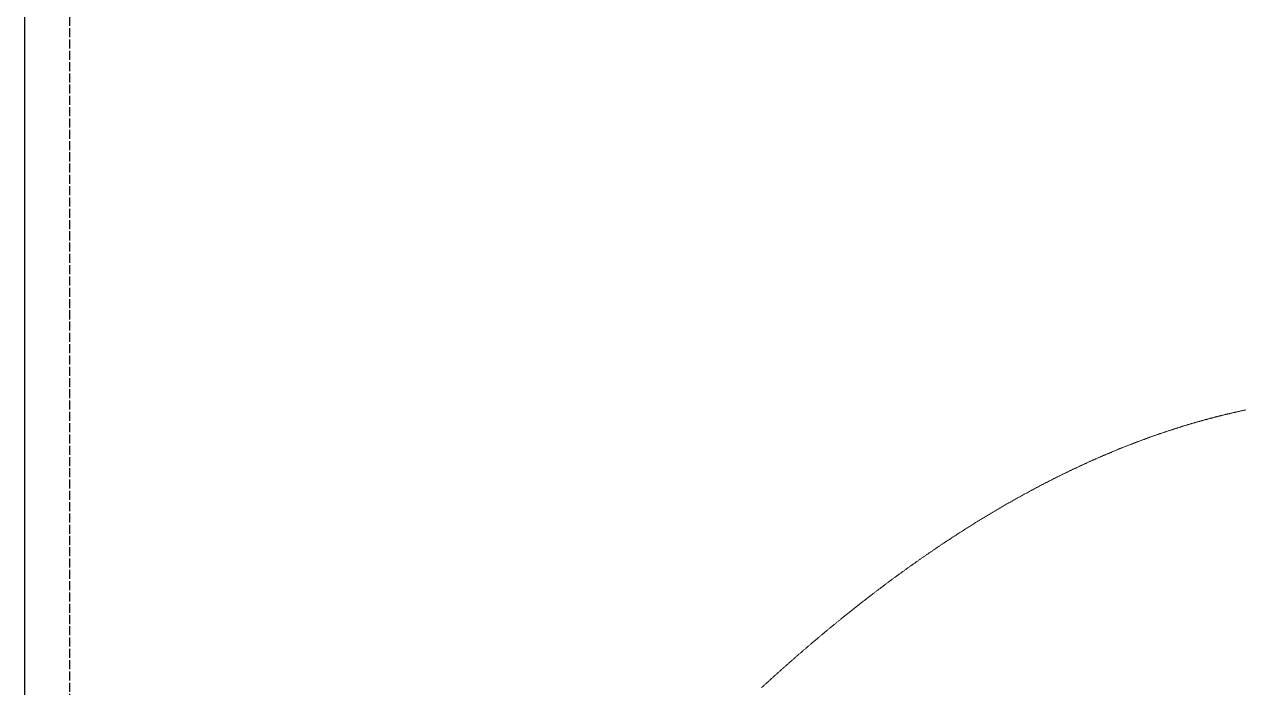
# Model space of a CAD drawing. Header units: millimetres. Extents: x 0 to 610, y 0 to 457.
# Drawn here: x 0 to 81.2, y 184.4 to 228.5 of the extents above; entities that cross this region are included whole.
import ezdxf

# ---------------------------------------------------------------- set-up
doc = ezdxf.new("R2010")
doc.units = ezdxf.units.MM
doc.header["$LTSCALE"] = 0.05
doc.linetypes.add('Dotted', pattern=[15, 12, -3])
doc.layers.get('0').update_dxf_attribs({"plot": 0})
doc.layers.add('CUT', color=1, linetype='Continuous', lineweight=0)

msp = doc.modelspace()

# ---------------------------------------------------------------- linework, layer by layer
msp.add_lwpolyline([(0, 0), (610, 0), (610, 457), (0, 457)], close=True)
at = {"linetype": 'Dotted'}
msp.add_lwpolyline([(3, 3), (607, 3), (607, 454), (3, 454)], close=True, dxfattribs=at)
at = {"layer": 'CUT'}
for p, q in [((78.559, 202.233), (78.596, 202.243)), ((78.596, 202.243), (78.633, 202.253)), ((78.633, 202.253), (78.671, 202.263)), ((78.671, 202.263), (78.708, 202.273)), ((78.708, 202.273), (78.745, 202.283)), ((78.745, 202.283), (78.782, 202.293)), ((78.782, 202.293), (78.82, 202.303)), ((78.82, 202.303), (78.857, 202.313)), ((78.857, 202.313), (78.894, 202.323)), ((78.894, 202.323), (78.931, 202.333)), ((78.931, 202.333), (78.968, 202.342)), ((78.968, 202.342), (79.006, 202.352)), ((79.006, 202.352), (79.043, 202.362)), ((79.043, 202.362), (79.08, 202.372)), ((79.08, 202.372), (79.117, 202.381)), ((79.117, 202.381), (79.154, 202.391)), ((79.154, 202.391), (79.192, 202.401)), ((79.192, 202.401), (79.229, 202.41)), ((79.229, 202.41), (79.266, 202.42)), ((79.266, 202.42), (79.303, 202.429)), ((79.303, 202.429), (79.34, 202.439)), ((79.34, 202.439), (79.378, 202.448)), ((79.378, 202.448), (79.415, 202.458)), ((79.415, 202.458), (79.452, 202.467)), ((79.452, 202.467), (79.489, 202.476)), ((79.489, 202.476), (79.526, 202.486)), ((79.526, 202.486), (79.564, 202.495)), ((79.564, 202.495), (79.601, 202.504)), ((79.601, 202.504), (79.638, 202.513)), ((79.638, 202.513), (79.675, 202.523)), ((79.675, 202.523), (79.712, 202.532)), ((79.712, 202.532), (79.75, 202.541)), ((79.75, 202.541), (79.787, 202.55)), ((79.787, 202.55), (79.824, 202.559)), ((79.824, 202.559), (79.861, 202.568)), ((79.861, 202.568), (79.899, 202.577)), ((79.899, 202.577), (79.936, 202.586)), ((79.936, 202.586), (79.973, 202.595)), ((79.973, 202.595), (80.01, 202.604)), ((80.01, 202.604), (80.047, 202.613)), ((80.047, 202.613), (80.085, 202.621)), ((80.085, 202.621), (80.122, 202.63)), ((80.122, 202.63), (80.159, 202.639)), ((80.159, 202.639), (80.196, 202.648)), ((80.196, 202.648), (80.233, 202.656)), ((80.233, 202.656), (80.271, 202.665)), ((80.271, 202.665), (80.308, 202.674)), ((80.308, 202.674), (80.345, 202.682)), ((80.345, 202.682), (80.382, 202.691)), ((80.382, 202.691), (80.419, 202.699)), ((80.419, 202.699), (80.457, 202.708)), ((80.457, 202.708), (80.494, 202.716)), ((80.494, 202.716), (80.531, 202.725)), ((80.531, 202.725), (80.568, 202.733)), ((80.568, 202.733), (80.605, 202.742)), ((80.605, 202.742), (80.643, 202.75)), ((80.643, 202.75), (80.68, 202.758)), ((80.68, 202.758), (80.717, 202.767)), ((80.717, 202.767), (80.754, 202.775)), ((80.754, 202.775), (80.791, 202.783)), ((80.791, 202.783), (80.829, 202.791)), ((80.829, 202.791), (80.866, 202.799)), ((80.866, 202.799), (80.903, 202.808)), ((80.903, 202.808), (80.94, 202.816)), ((80.94, 202.816), (80.978, 202.824)), ((80.978, 202.824), (81.015, 202.832)), ((81.015, 202.832), (81.052, 202.84)), ((81.052, 202.84), (81.089, 202.848)), ((81.089, 202.848), (81.126, 202.856)), ((81.126, 202.856), (81.164, 202.863)), ((81.164, 202.863), (81.201, 202.871)), ((81.201, 202.871), (81.238, 202.879)), ((75.88, 201.419), (75.917, 201.431)), ((75.917, 201.431), (75.955, 201.444)), ((75.955, 201.444), (75.992, 201.456)), ((75.992, 201.456), (76.029, 201.468)), ((76.029, 201.468), (76.066, 201.481)), ((76.066, 201.481), (76.103, 201.493)), ((76.103, 201.493), (76.141, 201.505)), ((76.141, 201.505), (76.178, 201.518)), ((76.178, 201.518), (76.215, 201.53)), ((76.215, 201.53), (76.252, 201.542)), ((76.252, 201.542), (76.289, 201.554)), ((76.289, 201.554), (76.327, 201.566)), ((76.327, 201.566), (76.364, 201.578)), ((76.364, 201.578), (76.401, 201.59)), ((76.401, 201.59), (76.438, 201.602)), ((76.438, 201.602), (76.475, 201.614)), ((76.475, 201.614), (76.513, 201.626)), ((76.513, 201.626), (76.55, 201.638)), ((76.55, 201.638), (76.587, 201.65)), ((76.587, 201.65), (76.624, 201.662)), ((76.624, 201.662), (76.662, 201.673)), ((76.662, 201.673), (76.699, 201.685)), ((76.699, 201.685), (76.736, 201.697)), ((76.736, 201.697), (76.773, 201.709)), ((76.773, 201.709), (76.81, 201.72)), ((76.81, 201.72), (76.848, 201.732)), ((76.848, 201.732), (76.885, 201.744)), ((76.885, 201.744), (76.922, 201.755)), ((76.922, 201.755), (76.959, 201.767)), ((76.959, 201.767), (76.996, 201.778)), ((76.996, 201.778), (77.034, 201.79)), ((77.034, 201.79), (77.071, 201.801)), ((77.071, 201.801), (77.108, 201.813)), ((77.108, 201.813), (77.145, 201.824)), ((77.145, 201.824), (77.182, 201.835)), ((77.182, 201.835), (77.22, 201.847)), ((77.22, 201.847), (77.257, 201.858)), ((77.257, 201.858), (77.294, 201.869)), ((77.294, 201.869), (77.331, 201.88)), ((77.331, 201.88), (77.368, 201.892)), ((77.368, 201.892), (77.406, 201.903)), ((77.406, 201.903), (77.443, 201.914)), ((77.443, 201.914), (77.48, 201.925)), ((77.48, 201.925), (77.517, 201.936)), ((77.517, 201.936), (77.554, 201.947)), ((77.554, 201.947), (77.592, 201.958)), ((77.592, 201.958), (77.629, 201.969)), ((77.629, 201.969), (77.666, 201.98)), ((77.666, 201.98), (77.703, 201.991)), ((77.703, 201.991), (77.741, 202.002)), ((77.741, 202.002), (77.778, 202.013)), ((77.778, 202.013), (77.815, 202.023)), ((77.815, 202.023), (77.852, 202.034)), ((77.852, 202.034), (77.889, 202.045)), ((77.889, 202.045), (77.927, 202.056)), ((77.927, 202.056), (77.964, 202.066)), ((77.964, 202.066), (78.001, 202.077)), ((78.001, 202.077), (78.038, 202.088)), ((78.038, 202.088), (78.075, 202.098)), ((78.075, 202.098), (78.113, 202.109)), ((78.113, 202.109), (78.15, 202.119)), ((78.15, 202.119), (78.187, 202.13)), ((78.187, 202.13), (78.224, 202.14)), ((78.224, 202.14), (78.261, 202.151)), ((78.261, 202.151), (78.299, 202.161)), ((78.299, 202.161), (78.336, 202.171)), ((78.336, 202.171), (78.373, 202.182)), ((78.373, 202.182), (78.41, 202.192)), ((78.41, 202.192), (78.447, 202.202)), ((78.447, 202.202), (78.485, 202.212)), ((78.485, 202.212), (78.522, 202.223)), ((78.522, 202.223), (78.559, 202.233)), ((73.611, 200.599), (73.648, 200.614)), ((73.648, 200.614), (73.685, 200.628)), ((73.685, 200.628), (73.722, 200.643)), ((73.722, 200.643), (73.759, 200.657)), ((73.759, 200.657), (73.797, 200.671)), ((73.797, 200.671), (73.834, 200.685)), ((73.834, 200.685), (73.871, 200.7)), ((73.871, 200.7), (73.908, 200.714)), ((73.908, 200.714), (73.945, 200.728)), ((73.945, 200.728), (73.983, 200.742)), ((73.983, 200.742), (74.02, 200.756)), ((74.02, 200.756), (74.057, 200.77)), ((74.057, 200.77), (74.094, 200.784)), ((74.094, 200.784), (74.131, 200.798)), ((74.131, 200.798), (74.169, 200.812)), ((74.169, 200.812), (74.206, 200.826)), ((74.206, 200.826), (74.243, 200.84)), ((74.243, 200.84), (74.28, 200.854)), ((74.28, 200.854), (74.317, 200.867)), ((74.317, 200.867), (74.355, 200.881)), ((74.355, 200.881), (74.392, 200.895)), ((74.392, 200.895), (74.429, 200.909)), ((74.429, 200.909), (74.466, 200.922)), ((74.466, 200.922), (74.503, 200.936)), ((74.503, 200.936), (74.541, 200.95)), ((74.541, 200.95), (74.578, 200.963)), ((74.578, 200.963), (74.615, 200.977)), ((74.615, 200.977), (74.652, 200.99)), ((74.652, 200.99), (74.69, 201.004)), ((74.69, 201.004), (74.727, 201.017)), ((74.727, 201.017), (74.764, 201.031)), ((74.764, 201.031), (74.801, 201.044)), ((74.801, 201.044), (74.838, 201.058)), ((74.838, 201.058), (74.876, 201.071)), ((74.876, 201.071), (74.913, 201.084)), ((74.913, 201.084), (74.95, 201.097)), ((74.95, 201.097), (74.987, 201.111)), ((74.987, 201.111), (75.024, 201.124)), ((75.024, 201.124), (75.062, 201.137)), ((75.062, 201.137), (75.099, 201.15)), ((75.099, 201.15), (75.136, 201.163)), ((75.136, 201.163), (75.173, 201.176)), ((75.173, 201.176), (75.21, 201.189)), ((75.21, 201.189), (75.248, 201.202)), ((75.248, 201.202), (75.285, 201.215)), ((75.285, 201.215), (75.322, 201.228)), ((75.322, 201.228), (75.359, 201.241)), ((75.359, 201.241), (75.396, 201.254)), ((75.396, 201.254), (75.434, 201.267)), ((75.434, 201.267), (75.471, 201.28)), ((75.471, 201.28), (75.508, 201.293)), ((75.508, 201.293), (75.545, 201.305)), ((75.545, 201.305), (75.582, 201.318)), ((75.582, 201.318), (75.62, 201.331)), ((75.62, 201.331), (75.657, 201.344)), ((75.657, 201.344), (75.694, 201.356)), ((75.694, 201.356), (75.731, 201.369)), ((75.731, 201.369), (75.769, 201.381)), ((75.769, 201.381), (75.806, 201.394)), ((75.806, 201.394), (75.843, 201.406)), ((75.843, 201.406), (75.88, 201.419)), ((71.639, 199.792), (71.676, 199.808)), ((71.676, 199.808), (71.713, 199.824)), ((71.713, 199.824), (71.75, 199.84)), ((71.75, 199.84), (71.787, 199.856)), ((71.787, 199.856), (71.825, 199.872)), ((71.825, 199.872), (71.862, 199.888)), ((71.862, 199.888), (71.899, 199.903)), ((71.899, 199.903), (71.936, 199.919)), ((71.936, 199.919), (71.973, 199.935)), ((71.973, 199.935), (72.011, 199.951)), ((72.011, 199.951), (72.048, 199.967)), ((72.048, 199.967), (72.085, 199.982)), ((72.085, 199.982), (72.122, 199.998)), ((72.122, 199.998), (72.159, 200.014)), ((72.159, 200.014), (72.197, 200.029)), ((72.197, 200.029), (72.234, 200.045)), ((72.234, 200.045), (72.271, 200.06)), ((72.271, 200.06), (72.308, 200.076)), ((72.308, 200.076), (72.345, 200.091)), ((72.345, 200.091), (72.383, 200.107)), ((72.383, 200.107), (72.42, 200.122)), ((72.42, 200.122), (72.457, 200.138)), ((72.457, 200.138), (72.494, 200.153)), ((72.494, 200.153), (72.532, 200.168)), ((72.532, 200.168), (72.569, 200.184)), ((72.569, 200.184), (72.606, 200.199)), ((72.606, 200.199), (72.643, 200.214)), ((72.643, 200.214), (72.68, 200.23)), ((72.68, 200.23), (72.718, 200.245)), ((72.718, 200.245), (72.755, 200.26)), ((72.755, 200.26), (72.792, 200.275)), ((72.792, 200.275), (72.829, 200.29)), ((72.829, 200.29), (72.866, 200.305)), ((72.866, 200.305), (72.904, 200.32)), ((72.904, 200.32), (72.941, 200.335)), ((72.941, 200.335), (72.978, 200.35)), ((72.978, 200.35), (73.015, 200.365)), ((73.015, 200.365), (73.052, 200.38)), ((73.052, 200.38), (73.09, 200.395)), ((73.09, 200.395), (73.127, 200.41)), ((73.127, 200.41), (73.164, 200.424)), ((73.164, 200.424), (73.201, 200.439)), ((73.201, 200.439), (73.238, 200.454)), ((73.238, 200.454), (73.276, 200.469)), ((73.276, 200.469), (73.313, 200.483)), ((73.313, 200.483), (73.35, 200.498)), ((73.35, 200.498), (73.387, 200.513)), ((73.387, 200.513), (73.424, 200.527)), ((73.424, 200.527), (73.462, 200.542)), ((73.462, 200.542), (73.499, 200.556)), ((73.499, 200.556), (73.536, 200.571)), ((73.536, 200.571), (73.573, 200.585)), ((73.573, 200.585), (73.611, 200.599)), ((69.853, 198.984), (69.89, 199.001)), ((69.89, 199.001), (69.927, 199.019)), ((69.927, 199.019), (69.964, 199.036)), ((69.964, 199.036), (70.001, 199.054)), ((70.001, 199.054), (70.039, 199.071)), ((70.039, 199.071), (70.076, 199.089)), ((70.076, 199.089), (70.113, 199.106)), ((70.113, 199.106), (70.15, 199.123)), ((70.15, 199.123), (70.187, 199.141)), ((70.187, 199.141), (70.225, 199.158)), ((70.225, 199.158), (70.262, 199.175)), ((70.262, 199.175), (70.299, 199.193)), ((70.299, 199.193), (70.336, 199.21)), ((70.336, 199.21), (70.374, 199.227)), ((70.374, 199.227), (70.411, 199.244)), ((70.411, 199.244), (70.448, 199.261)), ((70.448, 199.261), (70.485, 199.278)), ((70.485, 199.278), (70.522, 199.295)), ((70.522, 199.295), (70.56, 199.312)), ((70.56, 199.312), (70.597, 199.329)), ((70.597, 199.329), (70.634, 199.346)), ((70.634, 199.346), (70.671, 199.363)), ((70.671, 199.363), (70.708, 199.38)), ((70.708, 199.38), (70.746, 199.397)), ((70.746, 199.397), (70.783, 199.414)), ((70.783, 199.414), (70.82, 199.43)), ((70.82, 199.43), (70.857, 199.447)), ((70.857, 199.447), (70.894, 199.464)), ((70.894, 199.464), (70.932, 199.481)), ((70.932, 199.481), (70.969, 199.497)), ((70.969, 199.497), (71.006, 199.514)), ((71.006, 199.514), (71.043, 199.53)), ((71.043, 199.53), (71.08, 199.547)), ((71.08, 199.547), (71.118, 199.564)), ((71.118, 199.564), (71.155, 199.58)), ((71.155, 199.58), (71.192, 199.596)), ((71.192, 199.596), (71.229, 199.613)), ((71.229, 199.613), (71.266, 199.629)), ((71.266, 199.629), (71.304, 199.646)), ((71.304, 199.646), (71.341, 199.662)), ((71.341, 199.662), (71.378, 199.678)), ((71.378, 199.678), (71.415, 199.695)), ((71.415, 199.695), (71.453, 199.711)), ((71.453, 199.711), (71.49, 199.727)), ((71.49, 199.727), (71.527, 199.743)), ((71.527, 199.743), (71.564, 199.759)), ((71.564, 199.759), (71.601, 199.776)), ((71.601, 199.776), (71.639, 199.792)), ((68.178, 198.161), (68.216, 198.18)), ((68.216, 198.18), (68.253, 198.199)), ((68.253, 198.199), (68.29, 198.218)), ((68.29, 198.218), (68.327, 198.237)), ((68.327, 198.237), (68.364, 198.256)), ((68.364, 198.256), (68.402, 198.274)), ((68.402, 198.274), (68.439, 198.293)), ((68.439, 198.293), (68.476, 198.312)), ((68.476, 198.312), (68.513, 198.331)), ((68.513, 198.331), (68.55, 198.349)), ((68.55, 198.349), (68.588, 198.368)), ((68.588, 198.368), (68.625, 198.387)), ((68.625, 198.387), (68.662, 198.405)), ((68.662, 198.405), (68.699, 198.424)), ((68.699, 198.424), (68.736, 198.442)), ((68.736, 198.442), (68.774, 198.461)), ((68.774, 198.461), (68.811, 198.479)), ((68.811, 198.479), (68.848, 198.498)), ((68.848, 198.498), (68.885, 198.516)), ((68.885, 198.516), (68.922, 198.534)), ((68.922, 198.534), (68.96, 198.553)), ((68.96, 198.553), (68.997, 198.571)), ((68.997, 198.571), (69.034, 198.589)), ((69.034, 198.589), (69.071, 198.608)), ((69.071, 198.608), (69.108, 198.626)), ((69.108, 198.626), (69.146, 198.644)), ((69.146, 198.644), (69.183, 198.662)), ((69.183, 198.662), (69.22, 198.68)), ((69.22, 198.68), (69.257, 198.698)), ((69.257, 198.698), (69.295, 198.717)), ((69.295, 198.717), (69.332, 198.735)), ((69.332, 198.735), (69.369, 198.753)), ((69.369, 198.753), (69.406, 198.771)), ((69.406, 198.771), (69.443, 198.788)), ((69.443, 198.788), (69.481, 198.806)), ((69.481, 198.806), (69.518, 198.824)), ((69.518, 198.824), (69.555, 198.842)), ((69.555, 198.842), (69.592, 198.86)), ((69.592, 198.86), (69.629, 198.878)), ((69.629, 198.878), (69.667, 198.895)), ((69.667, 198.895), (69.704, 198.913)), ((69.704, 198.913), (69.741, 198.931)), ((69.741, 198.931), (69.778, 198.949)), ((69.778, 198.949), (69.815, 198.966)), ((69.815, 198.966), (69.853, 198.984)), ((66.653, 197.357), (66.69, 197.377)), ((66.69, 197.377), (66.727, 197.397)), ((66.727, 197.397), (66.764, 197.417)), ((66.764, 197.417), (66.802, 197.438)), ((66.802, 197.438), (66.839, 197.458)), ((66.839, 197.458), (66.876, 197.478)), ((66.876, 197.478), (66.913, 197.498)), ((66.913, 197.498), (66.95, 197.518)), ((66.95, 197.518), (66.988, 197.538)), ((66.988, 197.538), (67.025, 197.558)), ((67.025, 197.558), (67.062, 197.578)), ((67.062, 197.578), (67.099, 197.598)), ((67.099, 197.598), (67.137, 197.617)), ((67.137, 197.617), (67.174, 197.637)), ((67.174, 197.637), (67.211, 197.657)), ((67.211, 197.657), (67.248, 197.677)), ((67.248, 197.677), (67.285, 197.697)), ((67.285, 197.697), (67.323, 197.716)), ((67.323, 197.716), (67.36, 197.736)), ((67.36, 197.736), (67.397, 197.756)), ((67.397, 197.756), (67.434, 197.775)), ((67.434, 197.775), (67.471, 197.795)), ((67.471, 197.795), (67.509, 197.814)), ((67.509, 197.814), (67.546, 197.834)), ((67.546, 197.834), (67.583, 197.853)), ((67.583, 197.853), (67.62, 197.873)), ((67.62, 197.873), (67.657, 197.892)), ((67.657, 197.892), (67.695, 197.912)), ((67.695, 197.912), (67.732, 197.931)), ((67.732, 197.931), (67.769, 197.95)), ((67.769, 197.95), (67.806, 197.97)), ((67.806, 197.97), (67.843, 197.989)), ((67.843, 197.989), (67.881, 198.008)), ((67.881, 198.008), (67.918, 198.027)), ((67.918, 198.027), (67.955, 198.047)), ((67.955, 198.047), (67.992, 198.066)), ((67.992, 198.066), (68.029, 198.085)), ((68.029, 198.085), (68.067, 198.104)), ((68.067, 198.104), (68.104, 198.123)), ((68.104, 198.123), (68.141, 198.142)), ((68.141, 198.142), (68.178, 198.161)), ((65.202, 196.544), (65.239, 196.565)), ((65.239, 196.565), (65.276, 196.587)), ((65.276, 196.587), (65.313, 196.608)), ((65.313, 196.608), (65.351, 196.629)), ((65.351, 196.629), (65.388, 196.651)), ((65.388, 196.651), (65.425, 196.672)), ((65.425, 196.672), (65.462, 196.693)), ((65.462, 196.693), (65.499, 196.714)), ((65.499, 196.714), (65.537, 196.736)), ((65.537, 196.736), (65.574, 196.757)), ((65.574, 196.757), (65.611, 196.778)), ((65.611, 196.778), (65.648, 196.799)), ((65.648, 196.799), (65.685, 196.82)), ((65.685, 196.82), (65.723, 196.841)), ((65.723, 196.841), (65.76, 196.862)), ((65.76, 196.862), (65.797, 196.883)), ((65.797, 196.883), (65.834, 196.904)), ((65.834, 196.904), (65.871, 196.925)), ((65.871, 196.925), (65.909, 196.946)), ((65.909, 196.946), (65.946, 196.967)), ((65.946, 196.967), (65.983, 196.987)), ((65.983, 196.987), (66.02, 197.008)), ((66.02, 197.008), (66.057, 197.029)), ((66.057, 197.029), (66.095, 197.05)), ((66.095, 197.05), (66.132, 197.07)), ((66.132, 197.07), (66.169, 197.091)), ((66.169, 197.091), (66.206, 197.112)), ((66.206, 197.112), (66.244, 197.132)), ((66.244, 197.132), (66.281, 197.153)), ((66.281, 197.153), (66.318, 197.173)), ((66.318, 197.173), (66.355, 197.194)), ((66.355, 197.194), (66.392, 197.214)), ((66.392, 197.214), (66.43, 197.235)), ((66.43, 197.235), (66.467, 197.255)), ((66.467, 197.255), (66.504, 197.276)), ((66.504, 197.276), (66.541, 197.296)), ((66.541, 197.296), (66.578, 197.316)), ((66.578, 197.316), (66.616, 197.337)), ((66.616, 197.337), (66.653, 197.357)), ((63.825, 195.73), (63.862, 195.752)), ((63.862, 195.752), (63.899, 195.775)), ((63.899, 195.775), (63.937, 195.797)), ((63.937, 195.797), (63.974, 195.82)), ((63.974, 195.82), (64.011, 195.842)), ((64.011, 195.842), (64.048, 195.865)), ((64.048, 195.865), (64.086, 195.887)), ((64.086, 195.887), (64.123, 195.909)), ((64.123, 195.909), (64.16, 195.932)), ((64.16, 195.932), (64.197, 195.954)), ((64.197, 195.954), (64.234, 195.976)), ((64.234, 195.976), (64.272, 195.998)), ((64.272, 195.998), (64.309, 196.02)), ((64.309, 196.02), (64.346, 196.043)), ((64.346, 196.043), (64.383, 196.065)), ((64.383, 196.065), (64.42, 196.087)), ((64.42, 196.087), (64.458, 196.109)), ((64.458, 196.109), (64.495, 196.131)), ((64.495, 196.131), (64.532, 196.153)), ((64.532, 196.153), (64.569, 196.175)), ((64.569, 196.175), (64.606, 196.197)), ((64.606, 196.197), (64.644, 196.219)), ((64.644, 196.219), (64.681, 196.241)), ((64.681, 196.241), (64.718, 196.263)), ((64.718, 196.263), (64.755, 196.284)), ((64.755, 196.284), (64.792, 196.306)), ((64.792, 196.306), (64.83, 196.328)), ((64.83, 196.328), (64.867, 196.35)), ((64.867, 196.35), (64.904, 196.371)), ((64.904, 196.371), (64.941, 196.393)), ((64.941, 196.393), (64.978, 196.415)), ((64.978, 196.415), (65.016, 196.436)), ((65.016, 196.436), (65.053, 196.458)), ((65.053, 196.458), (65.09, 196.479)), ((65.09, 196.479), (65.127, 196.501)), ((65.127, 196.501), (65.165, 196.522)), ((65.165, 196.522), (65.202, 196.544)), ((62.523, 194.921), (62.56, 194.945)), ((62.56, 194.945), (62.597, 194.968)), ((62.597, 194.968), (62.634, 194.992)), ((62.634, 194.992), (62.672, 195.016)), ((62.672, 195.016), (62.709, 195.039)), ((62.709, 195.039), (62.746, 195.062)), ((62.746, 195.062), (62.783, 195.086)), ((62.783, 195.086), (62.82, 195.109)), ((62.82, 195.109), (62.858, 195.133)), ((62.858, 195.133), (62.895, 195.156)), ((62.895, 195.156), (62.932, 195.179)), ((62.932, 195.179), (62.969, 195.203)), ((62.969, 195.203), (63.007, 195.226)), ((63.007, 195.226), (63.044, 195.249)), ((63.044, 195.249), (63.081, 195.272)), ((63.081, 195.272), (63.118, 195.295)), ((63.118, 195.295), (63.155, 195.319)), ((63.155, 195.319), (63.193, 195.342)), ((63.193, 195.342), (63.23, 195.365)), ((63.23, 195.365), (63.267, 195.388)), ((63.267, 195.388), (63.304, 195.411)), ((63.304, 195.411), (63.341, 195.434)), ((63.341, 195.434), (63.379, 195.457)), ((63.379, 195.457), (63.416, 195.48)), ((63.416, 195.48), (63.453, 195.502)), ((63.453, 195.502), (63.49, 195.525)), ((63.49, 195.525), (63.527, 195.548)), ((63.527, 195.548), (63.565, 195.571)), ((63.565, 195.571), (63.602, 195.594)), ((63.602, 195.594), (63.639, 195.616)), ((63.639, 195.616), (63.676, 195.639)), ((63.676, 195.639), (63.713, 195.662)), ((63.713, 195.662), (63.751, 195.684)), ((63.751, 195.684), (63.788, 195.707)), ((63.788, 195.707), (63.825, 195.73)), ((61.258, 194.101), (61.295, 194.125)), ((61.295, 194.125), (61.332, 194.15)), ((61.332, 194.15), (61.369, 194.174)), ((61.369, 194.174), (61.407, 194.199)), ((61.407, 194.199), (61.444, 194.224)), ((61.444, 194.224), (61.481, 194.248)), ((61.481, 194.248), (61.518, 194.272)), ((61.518, 194.272), (61.555, 194.297)), ((61.555, 194.297), (61.593, 194.321)), ((61.593, 194.321), (61.63, 194.346)), ((61.63, 194.346), (61.667, 194.37)), ((61.667, 194.37), (61.704, 194.394)), ((61.704, 194.394), (61.741, 194.419)), ((61.741, 194.419), (61.779, 194.443)), ((61.779, 194.443), (61.816, 194.467)), ((61.816, 194.467), (61.853, 194.491)), ((61.853, 194.491), (61.89, 194.515)), ((61.89, 194.515), (61.928, 194.539)), ((61.928, 194.539), (61.965, 194.564)), ((61.965, 194.564), (62.002, 194.588)), ((62.002, 194.588), (62.039, 194.612)), ((62.039, 194.612), (62.076, 194.636)), ((62.076, 194.636), (62.114, 194.66)), ((62.114, 194.66), (62.151, 194.684)), ((62.151, 194.684), (62.188, 194.707)), ((62.188, 194.707), (62.225, 194.731)), ((62.225, 194.731), (62.262, 194.755)), ((62.262, 194.755), (62.3, 194.779)), ((62.3, 194.779), (62.337, 194.803)), ((62.337, 194.803), (62.374, 194.827)), ((62.374, 194.827), (62.411, 194.85)), ((62.411, 194.85), (62.448, 194.874)), ((62.448, 194.874), (62.486, 194.898)), ((62.486, 194.898), (62.523, 194.921)), ((60.067, 193.297), (60.104, 193.322)), ((60.104, 193.322), (60.142, 193.348)), ((60.142, 193.348), (60.179, 193.373)), ((60.179, 193.373), (60.216, 193.399)), ((60.216, 193.399), (60.253, 193.424)), ((60.253, 193.424), (60.29, 193.45)), ((60.29, 193.45), (60.328, 193.475)), ((60.328, 193.475), (60.365, 193.501)), ((60.365, 193.501), (60.402, 193.526)), ((60.402, 193.526), (60.439, 193.551)), ((60.439, 193.551), (60.476, 193.577)), ((60.476, 193.577), (60.514, 193.602)), ((60.514, 193.602), (60.551, 193.627)), ((60.551, 193.627), (60.588, 193.652)), ((60.588, 193.652), (60.625, 193.677)), ((60.625, 193.677), (60.662, 193.703)), ((60.662, 193.703), (60.7, 193.728)), ((60.7, 193.728), (60.737, 193.753)), ((60.737, 193.753), (60.774, 193.778)), ((60.774, 193.778), (60.811, 193.803)), ((60.811, 193.803), (60.849, 193.828)), ((60.849, 193.828), (60.886, 193.853)), ((60.886, 193.853), (60.923, 193.878)), ((60.923, 193.878), (60.96, 193.903)), ((60.96, 193.903), (60.997, 193.927)), ((60.997, 193.927), (61.035, 193.952)), ((61.035, 193.952), (61.072, 193.977)), ((61.072, 193.977), (61.109, 194.002)), ((61.109, 194.002), (61.146, 194.027)), ((61.146, 194.027), (61.183, 194.051)), ((61.183, 194.051), (61.221, 194.076)), ((61.221, 194.076), (61.258, 194.101)), ((58.914, 192.489), (58.951, 192.515)), ((58.951, 192.515), (58.988, 192.542)), ((58.988, 192.542), (59.025, 192.568)), ((59.025, 192.568), (59.063, 192.595)), ((59.063, 192.595), (59.1, 192.621)), ((59.1, 192.621), (59.137, 192.648)), ((59.137, 192.648), (59.174, 192.674)), ((59.174, 192.674), (59.211, 192.7)), ((59.211, 192.7), (59.249, 192.726)), ((59.249, 192.726), (59.286, 192.753)), ((59.286, 192.753), (59.323, 192.779)), ((59.323, 192.779), (59.36, 192.805)), ((59.36, 192.805), (59.397, 192.831)), ((59.397, 192.831), (59.435, 192.857)), ((59.435, 192.857), (59.472, 192.883)), ((59.472, 192.883), (59.509, 192.909)), ((59.509, 192.909), (59.546, 192.935)), ((59.546, 192.935), (59.583, 192.961)), ((59.583, 192.961), (59.621, 192.987)), ((59.621, 192.987), (59.658, 193.013)), ((59.658, 193.013), (59.695, 193.039)), ((59.695, 193.039), (59.732, 193.065)), ((59.732, 193.065), (59.77, 193.091)), ((59.77, 193.091), (59.807, 193.117)), ((59.807, 193.117), (59.844, 193.143)), ((59.844, 193.143), (59.881, 193.168)), ((59.881, 193.168), (59.918, 193.194)), ((59.918, 193.194), (59.956, 193.22)), ((59.956, 193.22), (59.993, 193.246)), ((59.993, 193.246), (60.03, 193.271)), ((60.03, 193.271), (60.067, 193.297)), ((57.76, 191.653), (57.798, 191.68)), ((57.798, 191.68), (57.835, 191.708)), ((57.835, 191.708), (57.872, 191.735)), ((57.872, 191.735), (57.909, 191.762)), ((57.909, 191.762), (57.946, 191.79)), ((57.946, 191.79), (57.984, 191.817)), ((57.984, 191.817), (58.021, 191.844)), ((58.021, 191.844), (58.058, 191.871)), ((58.058, 191.871), (58.095, 191.898)), ((58.095, 191.898), (58.132, 191.926)), ((58.132, 191.926), (58.17, 191.953)), ((58.17, 191.953), (58.207, 191.98)), ((58.207, 191.98), (58.244, 192.007)), ((58.244, 192.007), (58.281, 192.034)), ((58.281, 192.034), (58.318, 192.061)), ((58.318, 192.061), (58.356, 192.088)), ((58.356, 192.088), (58.393, 192.115)), ((58.393, 192.115), (58.43, 192.142)), ((58.43, 192.142), (58.467, 192.169)), ((58.467, 192.169), (58.504, 192.195)), ((58.504, 192.195), (58.542, 192.222)), ((58.542, 192.222), (58.579, 192.249)), ((58.579, 192.249), (58.616, 192.276)), ((58.616, 192.276), (58.653, 192.303)), ((58.653, 192.303), (58.691, 192.329)), ((58.691, 192.329), (58.728, 192.356)), ((58.728, 192.356), (58.765, 192.383)), ((58.765, 192.383), (58.802, 192.409)), ((58.802, 192.409), (58.839, 192.436)), ((58.839, 192.436), (58.877, 192.462)), ((58.877, 192.462), (58.914, 192.489)), ((56.681, 190.845), (56.719, 190.873)), ((56.719, 190.873), (56.756, 190.901)), ((56.756, 190.901), (56.793, 190.93)), ((56.793, 190.93), (56.83, 190.958)), ((56.83, 190.958), (56.867, 190.986)), ((56.867, 190.986), (56.905, 191.014)), ((56.905, 191.014), (56.942, 191.042)), ((56.942, 191.042), (56.979, 191.07)), ((56.979, 191.07), (57.016, 191.098)), ((57.016, 191.098), (57.053, 191.126)), ((57.053, 191.126), (57.091, 191.154)), ((57.091, 191.154), (57.128, 191.182)), ((57.128, 191.182), (57.165, 191.21)), ((57.165, 191.21), (57.202, 191.238)), ((57.202, 191.238), (57.239, 191.266)), ((57.239, 191.266), (57.277, 191.294)), ((57.277, 191.294), (57.314, 191.321)), ((57.314, 191.321), (57.351, 191.349)), ((57.351, 191.349), (57.388, 191.377)), ((57.388, 191.377), (57.425, 191.405)), ((57.425, 191.405), (57.463, 191.432)), ((57.463, 191.432), (57.5, 191.46)), ((57.5, 191.46), (57.537, 191.488)), ((57.537, 191.488), (57.574, 191.515)), ((57.574, 191.515), (57.612, 191.543)), ((57.612, 191.543), (57.649, 191.57)), ((57.649, 191.57), (57.686, 191.598)), ((57.686, 191.598), (57.723, 191.625)), ((57.723, 191.625), (57.76, 191.653)), ((55.64, 190.042), (55.677, 190.071)), ((55.677, 190.071), (55.714, 190.1)), ((55.714, 190.1), (55.751, 190.129)), ((55.751, 190.129), (55.788, 190.158)), ((55.788, 190.158), (55.826, 190.187)), ((55.826, 190.187), (55.863, 190.216)), ((55.863, 190.216), (55.9, 190.245)), ((55.9, 190.245), (55.937, 190.274)), ((55.937, 190.274), (55.974, 190.302)), ((55.974, 190.302), (56.012, 190.331)), ((56.012, 190.331), (56.049, 190.36)), ((56.049, 190.36), (56.086, 190.389)), ((56.086, 190.389), (56.123, 190.418)), ((56.123, 190.418), (56.16, 190.446)), ((56.16, 190.446), (56.198, 190.475)), ((56.198, 190.475), (56.235, 190.504)), ((56.235, 190.504), (56.272, 190.532)), ((56.272, 190.532), (56.309, 190.561)), ((56.309, 190.561), (56.346, 190.589)), ((56.346, 190.589), (56.384, 190.618)), ((56.384, 190.618), (56.421, 190.646)), ((56.421, 190.646), (56.458, 190.675)), ((56.458, 190.675), (56.495, 190.703)), ((56.495, 190.703), (56.532, 190.732)), ((56.532, 190.732), (56.57, 190.76)), ((56.57, 190.76), (56.607, 190.788)), ((56.607, 190.788), (56.644, 190.817)), ((56.644, 190.817), (56.681, 190.845)), ((54.598, 189.216), (54.635, 189.246)), ((54.635, 189.246), (54.672, 189.276)), ((54.672, 189.276), (54.709, 189.305)), ((54.709, 189.305), (54.747, 189.335)), ((54.747, 189.335), (54.784, 189.365)), ((54.784, 189.365), (54.821, 189.395)), ((54.821, 189.395), (54.858, 189.424)), ((54.858, 189.424), (54.895, 189.454)), ((54.895, 189.454), (54.933, 189.484)), ((54.933, 189.484), (54.97, 189.513)), ((54.97, 189.513), (55.007, 189.543)), ((55.007, 189.543), (55.044, 189.573)), ((55.044, 189.573), (55.081, 189.602)), ((55.081, 189.602), (55.119, 189.632)), ((55.119, 189.632), (55.156, 189.661)), ((55.156, 189.661), (55.193, 189.691)), ((55.193, 189.691), (55.23, 189.72)), ((55.23, 189.72), (55.267, 189.749)), ((55.267, 189.749), (55.305, 189.779)), ((55.305, 189.779), (55.342, 189.808)), ((55.342, 189.808), (55.379, 189.837)), ((55.379, 189.837), (55.416, 189.867)), ((55.416, 189.867), (55.453, 189.896)), ((55.453, 189.896), (55.491, 189.925)), ((55.491, 189.925), (55.528, 189.954)), ((55.528, 189.954), (55.565, 189.984)), ((55.565, 189.984), (55.602, 190.013)), ((55.602, 190.013), (55.64, 190.042)), ((53.63, 188.429), (53.668, 188.459)), ((53.668, 188.459), (53.705, 188.49)), ((53.705, 188.49), (53.742, 188.52)), ((53.742, 188.52), (53.779, 188.551)), ((53.779, 188.551), (53.816, 188.581)), ((53.816, 188.581), (53.854, 188.612)), ((53.854, 188.612), (53.891, 188.642)), ((53.891, 188.642), (53.928, 188.673)), ((53.928, 188.673), (53.965, 188.703)), ((53.965, 188.703), (54.002, 188.734)), ((54.002, 188.734), (54.04, 188.764)), ((54.04, 188.764), (54.077, 188.794)), ((54.077, 188.794), (54.114, 188.825)), ((54.114, 188.825), (54.151, 188.855)), ((54.151, 188.855), (54.188, 188.885)), ((54.188, 188.885), (54.226, 188.915)), ((54.226, 188.915), (54.263, 188.945)), ((54.263, 188.945), (54.3, 188.976)), ((54.3, 188.976), (54.337, 189.006)), ((54.337, 189.006), (54.374, 189.036)), ((54.374, 189.036), (54.412, 189.066)), ((54.412, 189.066), (54.449, 189.096)), ((54.449, 189.096), (54.486, 189.126)), ((54.486, 189.126), (54.523, 189.156)), ((54.523, 189.156), (54.561, 189.186)), ((54.561, 189.186), (54.598, 189.216)), ((52.626, 187.591), (52.663, 187.622)), ((52.663, 187.622), (52.7, 187.653)), ((52.7, 187.653), (52.737, 187.685)), ((52.737, 187.685), (52.775, 187.716)), ((52.775, 187.716), (52.812, 187.747)), ((52.812, 187.747), (52.849, 187.779)), ((52.849, 187.779), (52.886, 187.81)), ((52.886, 187.81), (52.923, 187.841)), ((52.923, 187.841), (52.961, 187.872)), ((52.961, 187.872), (52.998, 187.903)), ((52.998, 187.903), (53.035, 187.934)), ((53.035, 187.934), (53.072, 187.966)), ((53.072, 187.966), (53.109, 187.997)), ((53.109, 187.997), (53.147, 188.028)), ((53.147, 188.028), (53.184, 188.059)), ((53.184, 188.059), (53.221, 188.09)), ((53.221, 188.09), (53.258, 188.121)), ((53.258, 188.121), (53.295, 188.152)), ((53.295, 188.152), (53.333, 188.182)), ((53.333, 188.182), (53.37, 188.213)), ((53.37, 188.213), (53.407, 188.244)), ((53.407, 188.244), (53.444, 188.275)), ((53.444, 188.275), (53.482, 188.306)), ((53.482, 188.306), (53.519, 188.336)), ((53.519, 188.336), (53.556, 188.367)), ((53.556, 188.367), (53.593, 188.398)), ((53.593, 188.398), (53.63, 188.429)), ((51.696, 186.796), (51.733, 186.828)), ((51.733, 186.828), (51.77, 186.86)), ((51.77, 186.86), (51.807, 186.892)), ((51.807, 186.892), (51.844, 186.924)), ((51.844, 186.924), (51.882, 186.956)), ((51.882, 186.956), (51.919, 186.988)), ((51.919, 186.988), (51.956, 187.02)), ((51.956, 187.02), (51.993, 187.052)), ((51.993, 187.052), (52.03, 187.084)), ((52.03, 187.084), (52.068, 187.116)), ((52.068, 187.116), (52.105, 187.148)), ((52.105, 187.148), (52.142, 187.18)), ((52.142, 187.18), (52.179, 187.211)), ((52.179, 187.211), (52.216, 187.243)), ((52.216, 187.243), (52.254, 187.275)), ((52.254, 187.275), (52.291, 187.307)), ((52.291, 187.307), (52.328, 187.338)), ((52.328, 187.338), (52.365, 187.37)), ((52.365, 187.37), (52.403, 187.401)), ((52.403, 187.401), (52.44, 187.433)), ((52.44, 187.433), (52.477, 187.465)), ((52.477, 187.465), (52.514, 187.496)), ((52.514, 187.496), (52.551, 187.528)), ((52.551, 187.528), (52.589, 187.559)), ((52.589, 187.559), (52.626, 187.591)), ((50.765, 185.984), (50.803, 186.017)), ((50.803, 186.017), (50.84, 186.049)), ((50.84, 186.049), (50.877, 186.082)), ((50.877, 186.082), (50.914, 186.115)), ((50.914, 186.115), (50.951, 186.148)), ((50.951, 186.148), (50.989, 186.18)), ((50.989, 186.18), (51.026, 186.213)), ((51.026, 186.213), (51.063, 186.246)), ((51.063, 186.246), (51.1, 186.278)), ((51.1, 186.278), (51.137, 186.311)), ((51.137, 186.311), (51.175, 186.343)), ((51.175, 186.343), (51.212, 186.376)), ((51.212, 186.376), (51.249, 186.408)), ((51.249, 186.408), (51.286, 186.441)), ((51.286, 186.441), (51.324, 186.473)), ((51.324, 186.473), (51.361, 186.506)), ((51.361, 186.506), (51.398, 186.538)), ((51.398, 186.538), (51.435, 186.57)), ((51.435, 186.57), (51.472, 186.603)), ((51.472, 186.603), (51.51, 186.635)), ((51.51, 186.635), (51.547, 186.667)), ((51.547, 186.667), (51.584, 186.699)), ((51.584, 186.699), (51.621, 186.732)), ((51.621, 186.732), (51.658, 186.764)), ((51.658, 186.764), (51.696, 186.796)), ((49.835, 185.154), (49.872, 185.187)), ((49.872, 185.187), (49.91, 185.221)), ((49.91, 185.221), (49.947, 185.254)), ((49.947, 185.254), (49.984, 185.288)), ((49.984, 185.288), (50.021, 185.321)), ((50.021, 185.321), (50.058, 185.355)), ((50.058, 185.355), (50.096, 185.388)), ((50.096, 185.388), (50.133, 185.421)), ((50.133, 185.421), (50.17, 185.455)), ((50.17, 185.455), (50.207, 185.488)), ((50.207, 185.488), (50.245, 185.521)), ((50.245, 185.521), (50.282, 185.554)), ((50.282, 185.554), (50.319, 185.588)), ((50.319, 185.588), (50.356, 185.621)), ((50.356, 185.621), (50.393, 185.654)), ((50.393, 185.654), (50.431, 185.687)), ((50.431, 185.687), (50.468, 185.72)), ((50.468, 185.72), (50.505, 185.753)), ((50.505, 185.753), (50.542, 185.786)), ((50.542, 185.786), (50.579, 185.819)), ((50.579, 185.819), (50.617, 185.852)), ((50.617, 185.852), (50.654, 185.885)), ((50.654, 185.885), (50.691, 185.918)), ((50.691, 185.918), (50.728, 185.951)), ((50.728, 185.951), (50.765, 185.984)), ((49.017, 184.409), (49.054, 184.443)), ((49.054, 184.443), (49.091, 184.477)), ((49.091, 184.477), (49.128, 184.511)), ((49.128, 184.511), (49.166, 184.545)), ((49.166, 184.545), (49.203, 184.579)), ((49.203, 184.579), (49.24, 184.613)), ((49.24, 184.613), (49.277, 184.647)), ((49.277, 184.647), (49.314, 184.681)), ((49.314, 184.681), (49.352, 184.715)), ((49.352, 184.715), (49.389, 184.749)), ((49.389, 184.749), (49.426, 184.783)), ((49.426, 184.783), (49.463, 184.817)), ((49.463, 184.817), (49.5, 184.851)), ((49.5, 184.851), (49.538, 184.885)), ((49.538, 184.885), (49.575, 184.918)), ((49.575, 184.918), (49.612, 184.952)), ((49.612, 184.952), (49.649, 184.986)), ((49.649, 184.986), (49.686, 185.019)), ((49.686, 185.019), (49.724, 185.053)), ((49.724, 185.053), (49.761, 185.087)), ((49.761, 185.087), (49.798, 185.12)), ((49.798, 185.12), (49.835, 185.154))]:
    msp.add_line(p, q, dxfattribs=at)

doc.saveas('drawing.dxf')
